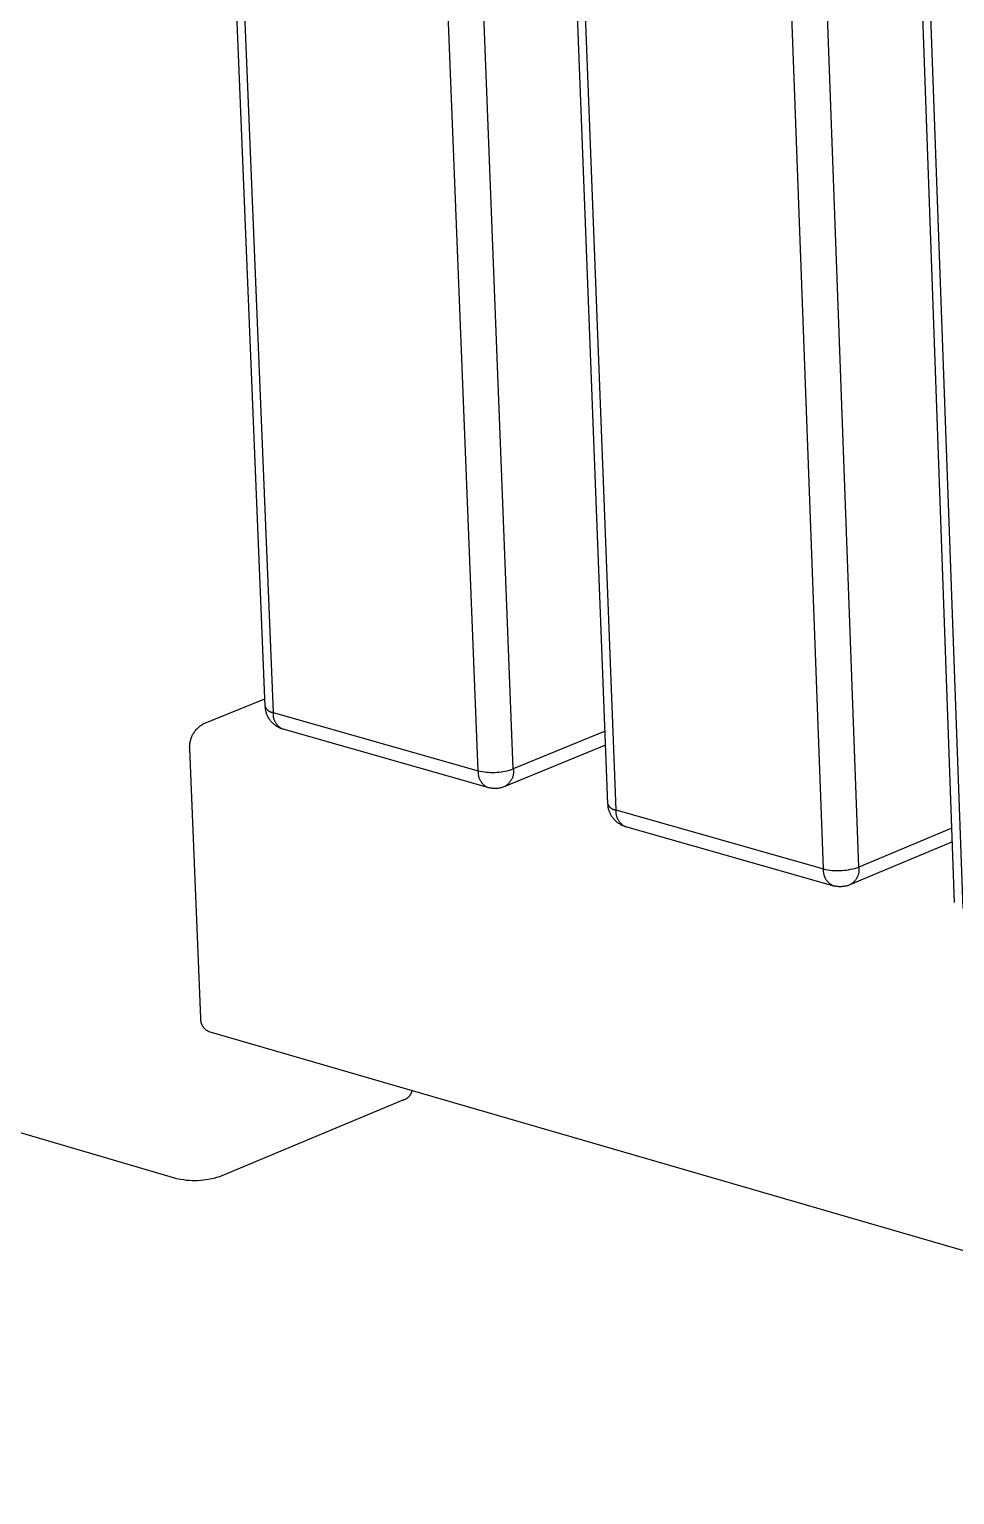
# Model space of a CAD drawing. Header units: millimetres. Extents: x -1283 to 2747, y -259 to 2557.
# Drawn here: x -628.8 to -542.2, y 172.9 to 310 of the extents above; entities that cross this region are included whole.
import ezdxf

# ---------------------------------------------------------------- set-up
doc = ezdxf.new("R2010")
doc.units = ezdxf.units.MM
doc.header["$MEASUREMENT"] = 0
doc.layers.add('Utwórz2D linie widoczne', color=7, linetype='Continuous', true_color=0x000000)

msp = doc.modelspace()

# ---------------------------------------------------------------- linework, layer by layer
at = {"layer": 'Utwórz2D linie widoczne'}
for p, q in [((-606.72, 246.63), (-628.48, 778.92)), ((-627.74, 778.57), (-605.99, 246.08)), ((-586.81, 240.62), (-607.86, 774.92)), ((-583.52, 240.8), (-604.43, 775.04)), ((-574.67, 237.51), (-595.27, 772.83)), ((-594.51, 772.47), (-573.93, 236.96)), ((-554.51, 231.44), (-574.38, 768.78)), ((-551.2, 231.61), (-570.93, 768.9)), ((-542.23, 228.31), (-561.63, 766.66)), ((-560.85, 766.3), (-541.47, 227.73)), ((-612.53, 245), (-606.75, 247.36)), ((-606.72, 246.63), (-606.71, 246.6)), ((-606.71, 246.51), (-606.72, 246.58)), ((-606.71, 246.6), (-606.7, 246.57)), ((-606.7, 246.43), (-606.71, 246.51)), ((-606.7, 246.57), (-606.69, 246.55)), ((-606.69, 246.35), (-606.7, 246.43)), ((-606.69, 246.55), (-606.67, 246.52)), ((-606.68, 246.28), (-606.69, 246.35)), ((-606.66, 246.2), (-606.68, 246.28)), ((-606.67, 246.52), (-606.66, 246.5)), ((-606.66, 246.5), (-606.65, 246.47)), ((-606.64, 246.12), (-606.66, 246.2)), ((-606.65, 246.47), (-606.63, 246.45)), ((-606.62, 246.05), (-606.64, 246.12)), ((-606.63, 246.45), (-606.61, 246.42)), ((-606.6, 245.97), (-606.62, 246.05)), ((-606.61, 246.42), (-606.6, 246.4)), ((-606.6, 246.4), (-606.58, 246.38)), ((-606.57, 245.9), (-606.6, 245.97)), ((-606.58, 246.38), (-606.56, 246.36)), ((-606.54, 245.83), (-606.57, 245.9)), ((-606.56, 246.36), (-606.54, 246.34)), ((-606.54, 246.34), (-606.52, 246.32)), ((-606.51, 245.76), (-606.54, 245.83)), ((-606.52, 246.32), (-606.5, 246.3)), ((-606.48, 245.69), (-606.51, 245.76)), ((-606.5, 246.3), (-606.48, 246.28)), ((-606.48, 246.28), (-606.46, 246.26)), ((-606.44, 245.62), (-606.48, 245.69)), ((-606.46, 246.26), (-606.44, 246.24)), ((-606.44, 246.24), (-606.42, 246.22)), ((-606.4, 245.55), (-606.44, 245.62)), ((-606.42, 246.22), (-606.39, 246.21)), ((-606.36, 245.48), (-606.4, 245.55)), ((-606.39, 246.21), (-606.37, 246.19)), ((-606.37, 246.19), (-606.34, 246.18)), ((-606.32, 245.42), (-606.36, 245.48)), ((-606.34, 246.18), (-606.32, 246.17)), ((-606.32, 246.17), (-606.29, 246.15)), ((-606.28, 245.35), (-606.32, 245.42)), ((-606.29, 246.15), (-606.27, 246.14)), ((-606.27, 246.14), (-606.24, 246.13)), ((-606.24, 246.13), (-606.21, 246.12)), ((-606.21, 246.12), (-606.19, 246.11)), ((-606.19, 246.11), (-606.16, 246.1)), ((-606.16, 246.1), (-606.13, 246.1)), ((-606.13, 246.1), (-606.11, 246.09)), ((-606.11, 246.09), (-606.08, 246.09)), ((-606.08, 246.09), (-606.05, 246.08)), ((-606.05, 246.08), (-606.02, 246.08)), ((-606.02, 246.08), (-605.99, 246.08)), ((-605.99, 246.08), (-606, 246.02)), ((-606, 246.02), (-606, 245.97)), ((-606, 245.97), (-606, 245.91)), ((-606, 245.91), (-606, 245.86)), ((-606, 245.86), (-605.99, 245.8)), ((-605.99, 246.08), (-586.81, 240.62)), ((-605.99, 245.8), (-605.99, 245.75)), ((-605.99, 245.75), (-605.98, 245.7)), ((-605.98, 245.7), (-605.97, 245.64)), ((-605.97, 245.64), (-605.96, 245.59)), ((-605.96, 245.59), (-605.94, 245.54)), ((-605.94, 245.54), (-605.93, 245.49)), ((-605.93, 245.49), (-605.91, 245.43)), ((-605.91, 245.43), (-605.89, 245.38)), ((-613.52, 243.98), (-613.48, 244.05)), ((-613.48, 244.05), (-613.43, 244.12)), ((-613.43, 244.12), (-613.39, 244.2)), ((-613.39, 244.2), (-613.34, 244.27)), ((-613.34, 244.27), (-613.29, 244.33)), ((-613.29, 244.33), (-613.24, 244.4)), ((-613.24, 244.4), (-613.18, 244.47)), ((-613.18, 244.47), (-613.13, 244.53)), ((-613.13, 244.53), (-613.07, 244.59)), ((-613.07, 244.59), (-613.01, 244.65)), ((-613.01, 244.65), (-612.94, 244.71)), ((-612.94, 244.71), (-612.88, 244.76)), ((-612.88, 244.76), (-612.81, 244.82)), ((-612.81, 244.82), (-612.74, 244.87)), ((-612.74, 244.87), (-612.67, 244.92)), ((-612.67, 244.92), (-612.6, 244.96)), ((-612.6, 244.96), (-612.53, 245)), ((-606.23, 245.29), (-606.28, 245.35)), ((-606.18, 245.23), (-606.23, 245.29)), ((-606.13, 245.17), (-606.18, 245.23)), ((-606.07, 245.12), (-606.13, 245.17)), ((-606.02, 245.06), (-606.07, 245.12)), ((-605.96, 245.01), (-606.02, 245.06)), ((-605.9, 244.96), (-605.96, 245.01)), ((-605.84, 244.91), (-605.9, 244.96)), ((-605.89, 245.38), (-605.87, 245.33)), ((-605.87, 245.33), (-605.85, 245.28)), ((-605.85, 245.28), (-605.83, 245.23)), ((-605.78, 244.86), (-605.84, 244.91)), ((-605.83, 245.23), (-605.8, 245.19)), ((-605.8, 245.19), (-605.77, 245.14)), ((-605.72, 244.82), (-605.78, 244.86)), ((-605.77, 245.14), (-605.74, 245.09)), ((-605.74, 245.09), (-605.71, 245.05)), ((-605.65, 244.77), (-605.72, 244.82)), ((-605.71, 245.05), (-605.68, 245)), ((-605.68, 245), (-605.65, 244.96)), ((-605.65, 244.96), (-605.61, 244.92)), ((-605.59, 244.73), (-605.65, 244.77)), ((-605.61, 244.92), (-605.58, 244.88)), ((-605.52, 244.69), (-605.59, 244.73)), ((-605.58, 244.88), (-605.54, 244.84)), ((-605.54, 244.84), (-605.5, 244.8)), ((-605.45, 244.66), (-605.52, 244.69)), ((-605.5, 244.8), (-605.46, 244.77)), ((-605.46, 244.77), (-605.42, 244.73)), ((-605.38, 244.63), (-605.45, 244.66)), ((-605.42, 244.73), (-605.38, 244.7)), ((-605.38, 244.7), (-605.33, 244.66)), ((-605.31, 244.59), (-605.38, 244.63)), ((-605.33, 244.66), (-605.29, 244.63)), ((-605.23, 244.57), (-605.31, 244.59)), ((-605.29, 244.63), (-605.24, 244.61)), ((-605.24, 244.61), (-605.19, 244.58)), ((-605.16, 244.54), (-605.23, 244.57)), ((-605.19, 244.58), (-605.15, 244.55)), ((-605.09, 244.52), (-605.16, 244.54)), ((-605.15, 244.55), (-605.1, 244.53)), ((-605.1, 244.53), (-605.05, 244.51)), ((-585.91, 239.06), (-605.05, 244.51)), ((-574.93, 244.33), (-583.52, 240.8)), ((-613.8, 242.83), (-613.79, 242.91)), ((-613.79, 242.74), (-613.8, 242.83)), ((-613.79, 243), (-613.78, 243.08)), ((-613.79, 242.91), (-613.79, 243)), ((-613.79, 242.66), (-613.79, 242.74)), ((-612.75, 217.49), (-613.79, 242.66)), ((-613.78, 243.08), (-613.77, 243.17)), ((-613.77, 243.17), (-613.76, 243.25)), ((-613.76, 243.25), (-613.74, 243.34)), ((-613.74, 243.34), (-613.72, 243.42)), ((-613.72, 243.42), (-613.7, 243.5)), ((-613.7, 243.5), (-613.68, 243.58)), ((-613.68, 243.58), (-613.65, 243.66)), ((-613.65, 243.66), (-613.62, 243.74)), ((-613.62, 243.74), (-613.59, 243.82)), ((-613.59, 243.82), (-613.55, 243.9)), ((-613.55, 243.9), (-613.52, 243.98)), ((-574.88, 243.03), (-584.32, 239.14)), ((-586.81, 240.62), (-586.82, 240.57)), ((-586.82, 240.57), (-586.82, 240.51)), ((-586.82, 240.51), (-586.82, 240.46)), ((-586.82, 240.46), (-586.82, 240.41)), ((-586.82, 240.41), (-586.81, 240.35)), ((-586.81, 240.62), (-586.62, 240.58)), ((-586.81, 240.35), (-586.81, 240.3)), ((-586.81, 240.3), (-586.8, 240.24)), ((-586.8, 240.24), (-586.79, 240.19)), ((-586.79, 240.19), (-586.78, 240.14)), ((-586.78, 240.14), (-586.77, 240.09)), ((-586.77, 240.09), (-586.75, 240.03)), ((-586.75, 240.03), (-586.74, 239.98)), ((-586.74, 239.98), (-586.72, 239.93)), ((-586.72, 239.93), (-586.7, 239.88)), ((-586.62, 240.58), (-586.43, 240.54)), ((-586.43, 240.54), (-586.23, 240.51)), ((-586.23, 240.51), (-586.04, 240.49)), ((-586.04, 240.49), (-585.84, 240.48)), ((-585.84, 240.48), (-585.64, 240.47)), ((-585.64, 240.47), (-585.45, 240.46)), ((-585.45, 240.46), (-585.25, 240.47)), ((-585.25, 240.47), (-585.05, 240.48)), ((-585.05, 240.48), (-584.86, 240.49)), ((-584.86, 240.49), (-584.66, 240.52)), ((-584.66, 240.52), (-584.47, 240.55)), ((-584.47, 240.55), (-584.27, 240.58)), ((-584.27, 240.58), (-584.08, 240.63)), ((-584.08, 240.63), (-583.89, 240.68)), ((-583.89, 240.68), (-583.7, 240.73)), ((-583.7, 240.73), (-583.52, 240.8)), ((-583.61, 239.97), (-583.63, 239.91)), ((-583.59, 240.02), (-583.61, 239.97)), ((-583.57, 240.07), (-583.59, 240.02)), ((-583.56, 240.13), (-583.57, 240.07)), ((-583.54, 240.18), (-583.56, 240.13)), ((-583.53, 240.24), (-583.54, 240.18)), ((-583.52, 240.29), (-583.53, 240.24)), ((-583.52, 240.8), (-583.51, 240.74)), ((-583.51, 240.35), (-583.52, 240.29)), ((-583.51, 240.74), (-583.5, 240.68)), ((-583.5, 240.46), (-583.51, 240.4)), ((-583.51, 240.4), (-583.51, 240.35)), ((-583.5, 240.68), (-583.5, 240.63)), ((-583.5, 240.63), (-583.5, 240.57)), ((-583.5, 240.57), (-583.5, 240.52)), ((-583.5, 240.52), (-583.5, 240.46)), ((-586.7, 239.88), (-586.68, 239.83)), ((-586.68, 239.83), (-586.65, 239.78)), ((-586.65, 239.78), (-586.63, 239.74)), ((-586.63, 239.74), (-586.6, 239.69)), ((-586.6, 239.69), (-586.57, 239.64)), ((-586.57, 239.64), (-586.54, 239.6)), ((-586.54, 239.6), (-586.51, 239.56)), ((-586.51, 239.56), (-586.48, 239.51)), ((-586.48, 239.51), (-586.44, 239.47)), ((-586.44, 239.47), (-586.41, 239.43)), ((-586.41, 239.43), (-586.37, 239.39)), ((-586.37, 239.39), (-586.33, 239.35)), ((-586.33, 239.35), (-586.29, 239.32)), ((-586.29, 239.32), (-586.25, 239.28)), ((-586.25, 239.28), (-586.21, 239.25)), ((-586.21, 239.25), (-586.17, 239.22)), ((-586.17, 239.22), (-586.12, 239.19)), ((-586.12, 239.19), (-586.08, 239.16)), ((-586.08, 239.16), (-586.03, 239.13)), ((-586.03, 239.13), (-585.98, 239.1)), ((-585.98, 239.1), (-585.93, 239.08)), ((-585.93, 239.08), (-585.89, 239.06)), ((-585.89, 239.06), (-585.84, 239.04)), ((-585.76, 239.02), (-585.84, 239.04)), ((-585.68, 239), (-585.76, 239.02)), ((-585.6, 238.99), (-585.68, 239)), ((-585.52, 238.98), (-585.6, 238.99)), ((-585.44, 238.97), (-585.52, 238.98)), ((-585.36, 238.96), (-585.44, 238.97)), ((-585.28, 238.96), (-585.36, 238.96)), ((-585.2, 238.96), (-585.28, 238.96)), ((-585.12, 238.96), (-585.2, 238.96)), ((-585.04, 238.97), (-585.12, 238.96)), ((-584.96, 238.97), (-585.04, 238.97)), ((-584.88, 238.99), (-584.96, 238.97)), ((-584.8, 239), (-584.88, 238.99)), ((-584.72, 239.02), (-584.8, 239)), ((-584.64, 239.03), (-584.72, 239.02)), ((-584.56, 239.06), (-584.64, 239.03)), ((-584.49, 239.08), (-584.56, 239.06)), ((-584.41, 239.11), (-584.49, 239.08)), ((-584.34, 239.14), (-584.41, 239.11)), ((-584.29, 239.16), (-584.34, 239.14)), ((-584.24, 239.19), (-584.29, 239.16)), ((-584.19, 239.23), (-584.24, 239.19)), ((-584.15, 239.26), (-584.19, 239.23)), ((-584.1, 239.29), (-584.15, 239.26)), ((-584.06, 239.33), (-584.1, 239.29)), ((-584.02, 239.37), (-584.06, 239.33)), ((-583.98, 239.41), (-584.02, 239.37)), ((-583.94, 239.45), (-583.98, 239.41)), ((-583.9, 239.49), (-583.94, 239.45)), ((-583.87, 239.53), (-583.9, 239.49)), ((-583.83, 239.58), (-583.87, 239.53)), ((-583.8, 239.62), (-583.83, 239.58)), ((-583.77, 239.67), (-583.8, 239.62)), ((-583.74, 239.71), (-583.77, 239.67)), ((-583.71, 239.76), (-583.74, 239.71)), ((-583.68, 239.81), (-583.71, 239.76)), ((-583.66, 239.86), (-583.68, 239.81)), ((-583.63, 239.91), (-583.66, 239.86)), ((-574.67, 237.51), (-574.66, 237.49)), ((-574.66, 237.42), (-574.67, 237.49)), ((-574.66, 237.49), (-574.65, 237.46)), ((-574.66, 237.34), (-574.66, 237.42)), ((-574.65, 237.26), (-574.66, 237.34)), ((-574.65, 237.46), (-574.63, 237.43)), ((-574.63, 237.18), (-574.65, 237.26)), ((-574.63, 237.43), (-574.62, 237.41)), ((-574.62, 237.1), (-574.63, 237.18)), ((-574.62, 237.41), (-574.61, 237.38)), ((-574.61, 237.38), (-574.59, 237.36)), ((-574.59, 237.36), (-574.58, 237.33)), ((-574.58, 237.33), (-574.56, 237.31)), ((-574.56, 237.31), (-574.54, 237.28)), ((-574.54, 237.28), (-574.52, 237.26)), ((-574.52, 237.26), (-574.5, 237.24)), ((-574.5, 237.24), (-574.48, 237.22)), ((-574.48, 237.22), (-574.46, 237.19)), ((-574.46, 237.19), (-574.44, 237.17)), ((-574.6, 237.03), (-574.62, 237.1)), ((-574.58, 236.95), (-574.6, 237.03)), ((-574.55, 236.87), (-574.58, 236.95)), ((-574.53, 236.8), (-574.55, 236.87)), ((-574.5, 236.73), (-574.53, 236.8)), ((-574.47, 236.65), (-574.5, 236.73)), ((-574.43, 236.58), (-574.47, 236.65)), ((-574.44, 237.17), (-574.42, 237.15)), ((-574.4, 236.51), (-574.43, 236.58)), ((-574.42, 237.15), (-574.39, 237.14)), ((-574.36, 236.44), (-574.4, 236.51)), ((-574.39, 237.14), (-574.37, 237.12)), ((-574.37, 237.12), (-574.35, 237.1)), ((-574.32, 236.38), (-574.36, 236.44)), ((-574.35, 237.1), (-574.32, 237.08)), ((-574.32, 237.08), (-574.3, 237.07)), ((-574.28, 236.31), (-574.32, 236.38)), ((-574.3, 237.07), (-574.27, 237.05)), ((-574.23, 236.24), (-574.28, 236.31)), ((-574.27, 237.05), (-574.24, 237.04)), ((-574.24, 237.04), (-574.22, 237.03)), ((-574.18, 236.18), (-574.23, 236.24)), ((-574.22, 237.03), (-574.19, 237.02)), ((-574.19, 237.02), (-574.16, 237.01)), ((-574.13, 236.12), (-574.18, 236.18)), ((-574.16, 237.01), (-574.13, 237)), ((-574.13, 237), (-574.1, 236.99)), ((-574.08, 236.06), (-574.13, 236.12)), ((-574.1, 236.99), (-574.08, 236.98)), ((-574.08, 236.98), (-574.05, 236.97)), ((-574.03, 236), (-574.08, 236.06)), ((-574.05, 236.97), (-574.02, 236.97)), ((-573.97, 235.95), (-574.03, 236)), ((-574.02, 236.97), (-573.99, 236.96)), ((-573.99, 236.96), (-573.96, 236.96)), ((-573.92, 235.89), (-573.97, 235.95)), ((-573.96, 236.96), (-573.93, 236.96)), ((-573.93, 236.96), (-573.93, 236.9)), ((-573.93, 236.96), (-554.51, 231.44)), ((-573.93, 236.9), (-573.93, 236.85)), ((-573.93, 236.85), (-573.93, 236.79)), ((-573.93, 236.79), (-573.93, 236.74)), ((-573.93, 236.74), (-573.93, 236.69)), ((-573.93, 236.69), (-573.92, 236.63)), ((-573.92, 236.63), (-573.92, 236.58)), ((-573.92, 236.58), (-573.91, 236.52)), ((-573.86, 235.84), (-573.92, 235.89)), ((-573.91, 236.52), (-573.89, 236.47)), ((-573.89, 236.47), (-573.88, 236.42)), ((-573.88, 236.42), (-573.87, 236.37)), ((-573.87, 236.37), (-573.85, 236.31)), ((-573.79, 235.79), (-573.86, 235.84)), ((-573.85, 236.31), (-573.83, 236.26)), ((-573.83, 236.26), (-573.81, 236.21)), ((-573.81, 236.21), (-573.79, 236.16)), ((-573.79, 236.16), (-573.77, 236.11)), ((-573.77, 236.11), (-573.74, 236.07)), ((-573.74, 236.07), (-573.71, 236.02)), ((-573.71, 236.02), (-573.68, 235.97)), ((-573.68, 235.97), (-573.65, 235.93)), ((-573.65, 235.93), (-573.62, 235.88)), ((-573.62, 235.88), (-573.59, 235.84)), ((-573.59, 235.84), (-573.55, 235.8)), ((-573.73, 235.74), (-573.79, 235.79)), ((-573.67, 235.7), (-573.73, 235.74)), ((-573.6, 235.65), (-573.67, 235.7)), ((-573.53, 235.61), (-573.6, 235.65)), ((-573.55, 235.8), (-573.52, 235.76)), ((-573.47, 235.57), (-573.53, 235.61)), ((-573.52, 235.76), (-573.48, 235.72)), ((-573.48, 235.72), (-573.44, 235.68)), ((-573.4, 235.54), (-573.47, 235.57)), ((-573.44, 235.68), (-573.4, 235.64)), ((-573.4, 235.64), (-573.36, 235.61)), ((-573.32, 235.5), (-573.4, 235.54)), ((-573.36, 235.61), (-573.32, 235.57)), ((-573.32, 235.57), (-573.27, 235.54)), ((-573.25, 235.47), (-573.32, 235.5)), ((-573.27, 235.54), (-573.23, 235.51)), ((-573.18, 235.44), (-573.25, 235.47)), ((-573.23, 235.51), (-573.18, 235.48)), ((-573.18, 235.48), (-573.14, 235.45)), ((-573.1, 235.42), (-573.18, 235.44)), ((-573.14, 235.45), (-573.09, 235.43)), ((-573.03, 235.39), (-573.1, 235.42)), ((-573.09, 235.43), (-573.04, 235.4)), ((-573.04, 235.4), (-572.99, 235.38)), ((-553.62, 229.87), (-572.99, 235.38)), ((-542.48, 235.26), (-551.2, 231.61)), ((-542.43, 233.96), (-551.98, 229.97)), ((-554.51, 231.44), (-554.52, 231.38)), ((-554.52, 231.38), (-554.52, 231.33)), ((-554.52, 231.33), (-554.52, 231.27)), ((-554.52, 231.27), (-554.52, 231.22)), ((-554.52, 231.22), (-554.52, 231.17)), ((-554.52, 231.17), (-554.51, 231.11)), ((-554.51, 231.44), (-554.32, 231.39)), ((-554.51, 231.11), (-554.5, 231.06)), ((-554.5, 231.06), (-554.49, 231.01)), ((-554.49, 231.01), (-554.48, 230.95)), ((-554.48, 230.95), (-554.47, 230.9)), ((-554.47, 230.9), (-554.46, 230.85)), ((-554.46, 230.85), (-554.44, 230.8)), ((-554.44, 230.8), (-554.42, 230.75)), ((-554.42, 230.75), (-554.4, 230.7)), ((-554.4, 230.7), (-554.38, 230.65)), ((-554.38, 230.65), (-554.36, 230.6)), ((-554.36, 230.6), (-554.33, 230.55)), ((-554.33, 230.55), (-554.31, 230.5)), ((-554.32, 231.39), (-554.13, 231.36)), ((-554.31, 230.5), (-554.28, 230.46)), ((-554.28, 230.46), (-554.25, 230.41)), ((-554.25, 230.41), (-554.22, 230.37)), ((-554.22, 230.37), (-554.18, 230.33)), ((-554.18, 230.33), (-554.15, 230.28)), ((-554.13, 231.36), (-553.93, 231.33)), ((-553.93, 231.33), (-553.73, 231.3)), ((-553.73, 231.3), (-553.54, 231.29)), ((-553.54, 231.29), (-553.34, 231.28)), ((-553.34, 231.28), (-553.14, 231.28)), ((-553.14, 231.28), (-552.94, 231.28)), ((-552.94, 231.28), (-552.74, 231.29)), ((-552.74, 231.29), (-552.55, 231.31)), ((-552.55, 231.31), (-552.35, 231.33)), ((-552.35, 231.33), (-552.16, 231.36)), ((-552.16, 231.36), (-551.96, 231.4)), ((-551.96, 231.4), (-551.77, 231.44)), ((-551.77, 231.44), (-551.58, 231.49)), ((-551.55, 230.35), (-551.59, 230.3)), ((-551.58, 231.49), (-551.39, 231.55)), ((-551.52, 230.39), (-551.55, 230.35)), ((-551.49, 230.44), (-551.52, 230.39)), ((-551.45, 230.48), (-551.49, 230.44)), ((-551.42, 230.53), (-551.45, 230.48)), ((-551.39, 230.58), (-551.42, 230.53)), ((-551.39, 231.55), (-551.2, 231.61)), ((-551.37, 230.63), (-551.39, 230.58)), ((-551.34, 230.68), (-551.37, 230.63)), ((-551.32, 230.73), (-551.34, 230.68)), ((-551.3, 230.78), (-551.32, 230.73)), ((-551.28, 230.84), (-551.3, 230.78)), ((-551.26, 230.89), (-551.28, 230.84)), ((-551.24, 230.94), (-551.26, 230.89)), ((-551.23, 231), (-551.24, 230.94)), ((-551.22, 231.05), (-551.23, 231)), ((-551.21, 231.11), (-551.22, 231.05)), ((-551.2, 231.16), (-551.21, 231.11)), ((-551.2, 231.61), (-551.19, 231.56)), ((-551.19, 231.22), (-551.2, 231.16)), ((-551.19, 231.56), (-551.19, 231.5)), ((-551.19, 231.5), (-551.18, 231.44)), ((-551.18, 231.33), (-551.19, 231.28)), ((-551.19, 231.28), (-551.19, 231.22)), ((-551.18, 231.44), (-551.18, 231.39)), ((-551.18, 231.39), (-551.18, 231.33)), ((-554.15, 230.28), (-554.11, 230.24)), ((-554.11, 230.24), (-554.08, 230.2)), ((-554.08, 230.2), (-554.04, 230.17)), ((-554.04, 230.17), (-554, 230.13)), ((-554, 230.13), (-553.96, 230.09)), ((-553.96, 230.09), (-553.92, 230.06)), ((-553.92, 230.06), (-553.87, 230.03)), ((-553.87, 230.03), (-553.83, 230)), ((-553.83, 230), (-553.78, 229.97)), ((-553.78, 229.97), (-553.74, 229.94)), ((-553.74, 229.94), (-553.69, 229.91)), ((-553.69, 229.91), (-553.64, 229.89)), ((-553.64, 229.89), (-553.59, 229.87)), ((-553.59, 229.87), (-553.54, 229.85)), ((-553.46, 229.83), (-553.54, 229.85)), ((-553.38, 229.81), (-553.46, 229.83)), ((-553.3, 229.8), (-553.38, 229.81)), ((-553.22, 229.78), (-553.3, 229.8)), ((-553.14, 229.78), (-553.22, 229.78)), ((-553.06, 229.77), (-553.14, 229.78)), ((-552.98, 229.77), (-553.06, 229.77)), ((-552.9, 229.77), (-552.98, 229.77)), ((-552.82, 229.77), (-552.9, 229.77)), ((-552.74, 229.78), (-552.82, 229.77)), ((-552.65, 229.78), (-552.74, 229.78)), ((-552.57, 229.8), (-552.65, 229.78)), ((-552.49, 229.81), (-552.57, 229.8)), ((-552.41, 229.83), (-552.49, 229.81)), ((-552.33, 229.85), (-552.41, 229.83)), ((-552.26, 229.87), (-552.33, 229.85)), ((-552.18, 229.89), (-552.26, 229.87)), ((-552.1, 229.92), (-552.18, 229.89)), ((-552.03, 229.95), (-552.1, 229.92)), ((-551.98, 229.98), (-552.03, 229.95)), ((-551.93, 230.01), (-551.98, 229.98)), ((-551.88, 230.04), (-551.93, 230.01)), ((-551.84, 230.07), (-551.88, 230.04)), ((-551.79, 230.11), (-551.84, 230.07)), ((-551.75, 230.14), (-551.79, 230.11)), ((-551.71, 230.18), (-551.75, 230.14)), ((-551.67, 230.22), (-551.71, 230.18)), ((-551.63, 230.26), (-551.67, 230.22)), ((-551.59, 230.3), (-551.63, 230.26)), ((-612.75, 217.45), (-612.75, 217.49)), ((-612.75, 217.4), (-612.75, 217.45)), ((-612.75, 217.36), (-612.75, 217.4)), ((-612.75, 217.31), (-612.75, 217.36)), ((-612.75, 217.27), (-612.75, 217.31)), ((-612.74, 217.22), (-612.75, 217.27)), ((-612.73, 217.18), (-612.74, 217.22)), ((-612.73, 217.14), (-612.73, 217.18)), ((-612.72, 217.09), (-612.73, 217.14)), ((-612.71, 217.05), (-612.72, 217.09)), ((-612.69, 217.01), (-612.71, 217.05)), ((-612.68, 216.96), (-612.69, 217.01)), ((-612.66, 216.92), (-612.68, 216.96)), ((-612.65, 216.88), (-612.66, 216.92)), ((-612.63, 216.84), (-612.65, 216.88)), ((-612.61, 216.8), (-612.63, 216.84)), ((-612.59, 216.76), (-612.61, 216.8)), ((-612.57, 216.72), (-612.59, 216.76)), ((-612.54, 216.68), (-612.57, 216.72)), ((-612.52, 216.65), (-612.54, 216.68)), ((-612.49, 216.61), (-612.52, 216.65)), ((-612.46, 216.58), (-612.49, 216.61)), ((-612.44, 216.54), (-612.46, 216.58)), ((-612.41, 216.51), (-612.44, 216.54)), ((-612.38, 216.48), (-612.41, 216.51)), ((-612.34, 216.45), (-612.38, 216.48)), ((-612.31, 216.42), (-612.34, 216.45)), ((-612.28, 216.39), (-612.31, 216.42)), ((-612.24, 216.36), (-612.28, 216.39)), ((-612.21, 216.33), (-612.24, 216.36)), ((-612.17, 216.31), (-612.21, 216.33)), ((-612.13, 216.28), (-612.17, 216.31)), ((-612.09, 216.26), (-612.13, 216.28)), ((-612.05, 216.24), (-612.09, 216.26)), ((-612.01, 216.22), (-612.05, 216.24)), ((-611.97, 216.2), (-612.01, 216.22)), ((-438.65, 165.87), (-611.97, 216.2)), ((-610.76, 202.75), (-593.83, 209.84)), ((-593.83, 209.84), (-593.79, 209.84)), ((-593.79, 209.84), (-593.75, 209.85)), ((-593.75, 209.85), (-593.72, 209.87)), ((-593.72, 209.87), (-593.68, 209.88)), ((-593.68, 209.88), (-593.65, 209.89)), ((-593.65, 209.89), (-593.61, 209.91)), ((-593.61, 209.91), (-593.58, 209.92)), ((-593.58, 209.92), (-593.54, 209.94)), ((-593.54, 209.94), (-593.51, 209.96)), ((-593.51, 209.96), (-593.48, 209.98)), ((-593.48, 209.98), (-593.45, 210)), ((-593.45, 210), (-593.41, 210.02)), ((-593.41, 210.02), (-593.38, 210.04)), ((-593.38, 210.04), (-593.35, 210.07)), ((-593.35, 210.07), (-593.32, 210.09)), ((-593.32, 210.09), (-593.3, 210.12)), ((-593.3, 210.12), (-593.27, 210.14)), ((-593.27, 210.14), (-593.24, 210.17)), ((-593.24, 210.17), (-593.22, 210.2)), ((-593.22, 210.2), (-593.19, 210.23)), ((-593.19, 210.23), (-593.17, 210.26)), ((-593.17, 210.26), (-593.15, 210.29)), ((-593.15, 210.29), (-593.13, 210.32)), ((-593.13, 210.32), (-593.11, 210.35)), ((-593.11, 210.35), (-593.09, 210.39)), ((-593.09, 210.39), (-593.07, 210.42)), ((-593.07, 210.42), (-593.06, 210.45)), ((-593.06, 210.45), (-593.04, 210.49)), ((-593.04, 210.49), (-593.03, 210.52)), ((-593.03, 210.52), (-593.01, 210.56)), ((-593.01, 210.56), (-593, 210.6)), ((-593, 210.68), (-593, 210.69)), ((-592.99, 210.67), (-593, 210.68)), ((-593, 210.6), (-592.99, 210.63)), ((-592.99, 210.69), (-592.99, 210.63)), ((-592.99, 210.66), (-592.99, 210.67)), ((-592.99, 210.65), (-592.99, 210.66)), ((-632.91, 207.73), (-615.12, 202.51)), ((-615.12, 202.51), (-614.86, 202.45)), ((-614.86, 202.45), (-614.61, 202.4)), ((-614.61, 202.4), (-614.35, 202.37)), ((-614.35, 202.37), (-614.09, 202.33)), ((-614.09, 202.33), (-613.83, 202.31)), ((-613.83, 202.31), (-613.57, 202.3)), ((-613.57, 202.3), (-613.31, 202.3)), ((-613.31, 202.3), (-613.05, 202.3)), ((-613.05, 202.3), (-612.79, 202.32)), ((-612.79, 202.32), (-612.53, 202.34)), ((-612.53, 202.34), (-612.27, 202.37)), ((-612.27, 202.37), (-612.02, 202.41)), ((-612.02, 202.41), (-611.76, 202.46)), ((-611.76, 202.46), (-611.51, 202.52)), ((-611.51, 202.52), (-611.25, 202.59)), ((-611.25, 202.59), (-611.01, 202.66)), ((-611.01, 202.66), (-610.76, 202.75))]:
    msp.add_line(p, q, dxfattribs=at)

doc.saveas('drawing.dxf')
